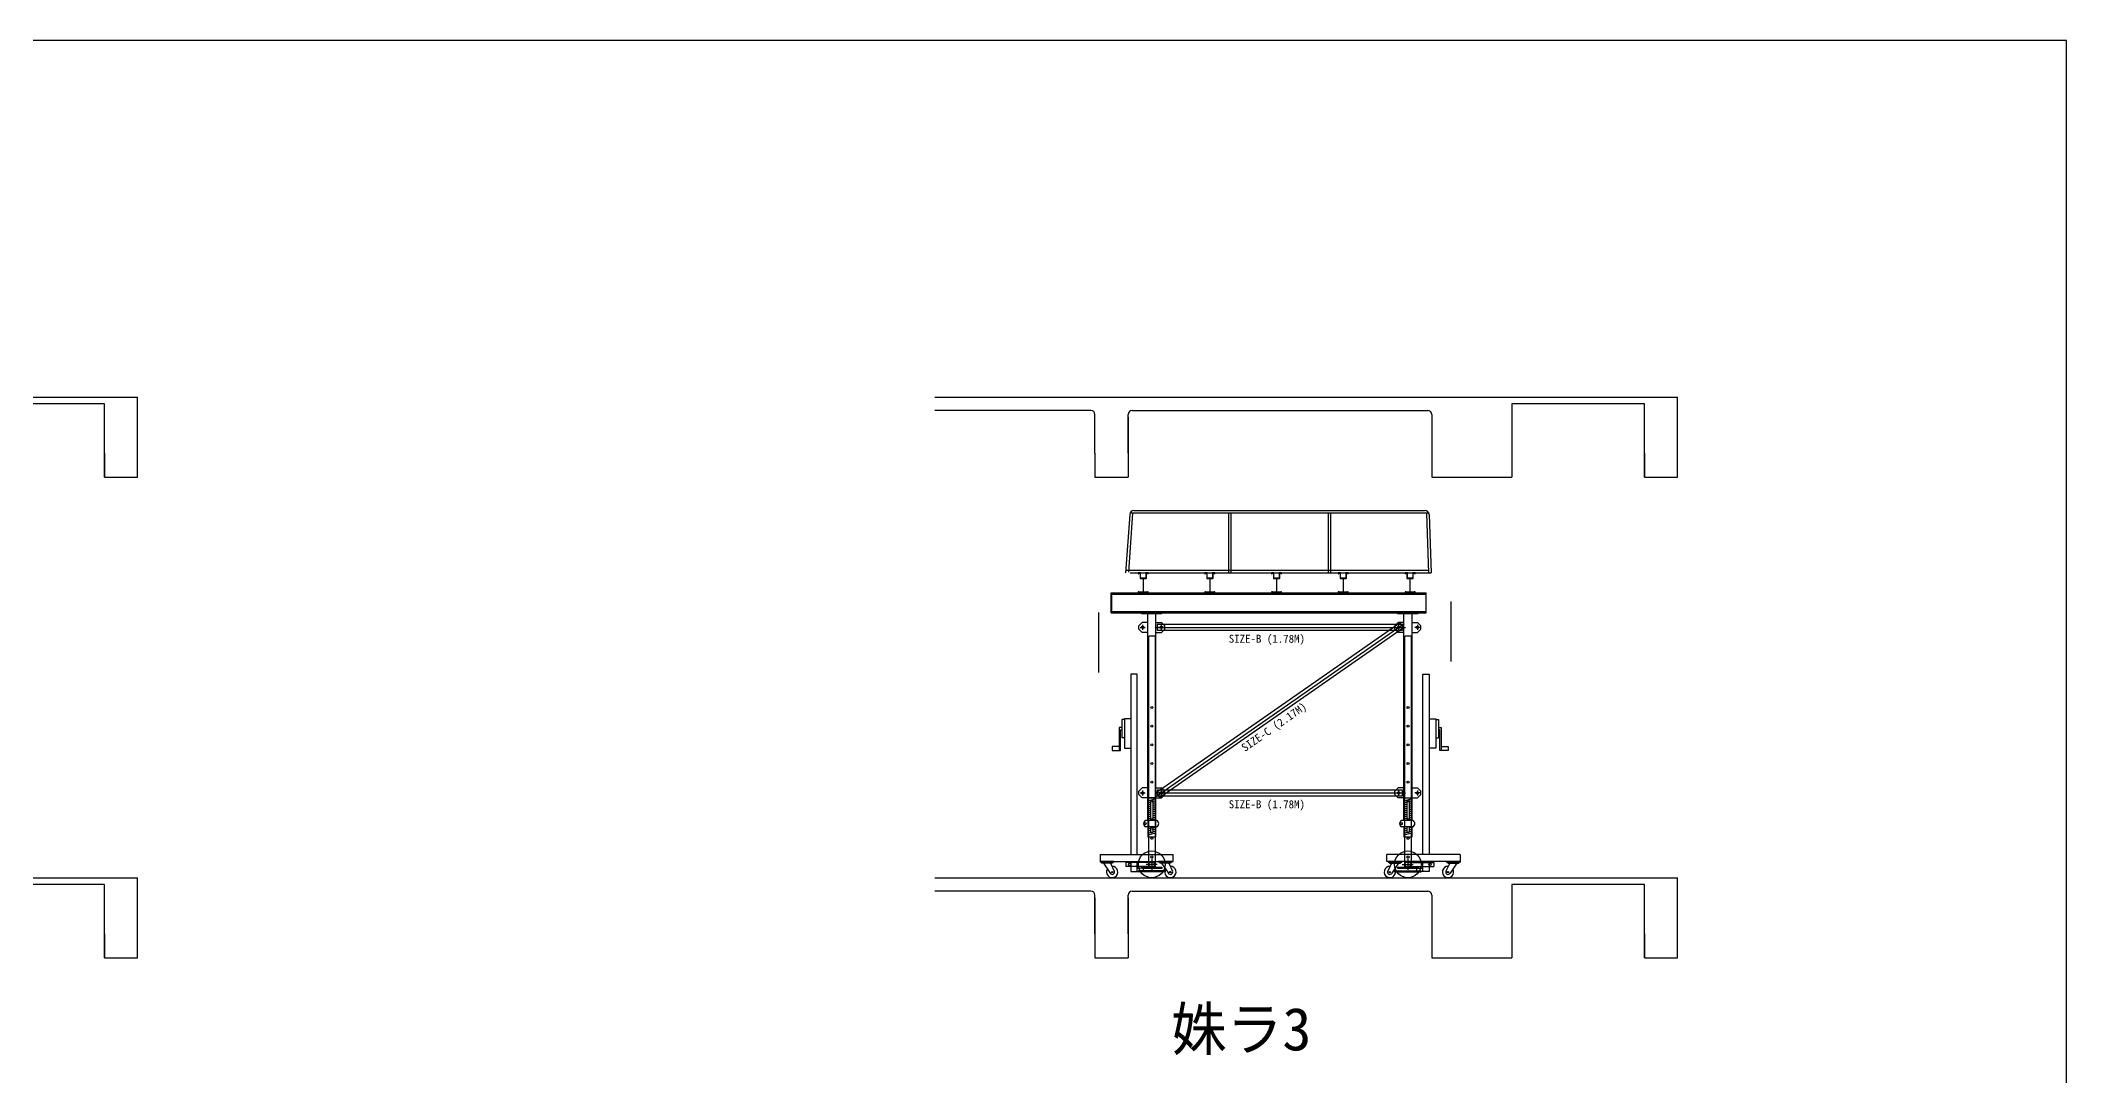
# Model space of a CAD drawing. Header units: metres. Extents: x 0 to 302, y 0 to 210.
# Drawn here: x 175.5 to 297, y 148 to 210 of the extents above; entities that cross this region are included whole.
import ezdxf

# ---------------------------------------------------------------- set-up
doc = ezdxf.new("R2010")
doc.units = ezdxf.units.M
for name, color, linetype in [(' ', 7, 'Continuous'), ('1', 7, 'Continuous'), ('120', 7, 'Continuous'), ('2', 7, 'Continuous'), ('3', 7, 'Continuous'), ('38536', 7, 'Continuous'), ('7', 7, 'Continuous')]:
    doc.layers.add(name, color=color, linetype=linetype)

msp = doc.modelspace()

# ---------------------------------------------------------------- linework, layer by layer
at = {"layer": ' '}
for p, q in [((136.78, 188.63), (181.32, 188.63)), ((181.32, 183.83), (181.32, 188.63)), ((229.14, 188.63), (266.93, 188.63)), ((229.14, 188.63), (273.68, 188.63)), ((229.14, 188.63), (266.93, 188.63)), ((273.68, 183.83), (273.68, 188.63)), ((179.33, 188.23), (171.37, 188.23)), ((179.33, 183.83), (179.33, 188.23)), ((238.49, 187.83), (229.14, 187.83)), ((238.73, 185.27), (238.73, 187.59)), ((240.73, 185.27), (240.73, 187.59)), ((240.73, 185.27), (240.73, 187.59)), ((240.73, 185.27), (240.73, 187.59)), ((240.73, 187.43), (240.73, 185.27)), ((240.73, 187.43), (240.73, 185.27)), ((240.97, 187.83), (258.69, 187.83)), ((240.97, 187.83), (258.69, 187.83)), ((258.93, 187.59), (258.93, 183.83)), ((258.93, 187.59), (258.93, 183.83)), ((271.69, 188.23), (263.73, 188.23)), ((266.93, 188.23), (263.73, 188.23)), ((266.93, 188.23), (263.73, 188.23)), ((263.73, 188.23), (263.73, 183.83)), ((271.69, 183.83), (271.69, 188.23)), ((179.33, 185.27), (179.33, 183.83)), ((238.73, 185.27), (238.73, 183.83)), ((240.73, 185.27), (240.73, 183.83)), ((271.69, 185.27), (271.69, 183.83)), ((179.33, 183.83), (181.32, 183.83)), ((238.73, 183.83), (240.72, 183.83)), ((258.93, 183.83), (263.73, 183.83)), ((271.69, 183.83), (273.68, 183.83)), ((240.89, 169.36), (240.5, 169.36)), ((240.5, 169.36), (240.5, 167.59)), ((258.78, 169.36), (259.18, 169.36)), ((259.18, 169.36), (259.18, 167.59)), ((240.5, 167.59), (240.89, 167.59)), ((259.18, 167.59), (258.78, 167.59)), ((241.91, 164.61), (241.91, 162.27)), ((242.39, 164.61), (241.91, 164.61)), ((242.39, 162.27), (242.39, 164.61)), ((241.91, 162.27), (242.39, 162.27)), ((239.05, 161.22), (243.43, 161.22)), ((239.05, 161.22), (239.05, 160.81)), ((239.05, 160.81), (243.43, 160.81)), ((241.64, 160.41), (241.27, 160.41)), ((241.64, 160.21), (241.64, 160.41)), ((243.43, 160.81), (243.43, 161.22)), ((260.63, 161.22), (256.25, 161.22)), ((256.25, 160.81), (256.25, 161.22)), ((260.63, 160.81), (256.25, 160.81)), ((258.03, 160.21), (258.03, 160.41)), ((258.03, 160.41), (258.4, 160.41)), ((260.63, 161.22), (260.63, 160.81)), ((136.78, 159.83), (181.32, 159.83)), ((179.33, 159.43), (171.37, 159.43)), ((179.33, 155.03), (179.33, 159.43)), ((181.32, 155.03), (181.32, 159.83)), ((229.14, 159.83), (266.93, 159.83)), ((229.14, 159.83), (273.68, 159.83)), ((229.14, 159.83), (266.93, 159.83)), ((229.14, 159.83), (266.93, 159.83)), ((241.27, 160.21), (241.64, 160.21)), ((258.4, 160.21), (258.03, 160.21)), ((271.69, 159.43), (263.73, 159.43)), ((266.93, 159.43), (263.73, 159.43)), ((266.93, 159.43), (263.73, 159.43)), ((266.93, 159.43), (263.73, 159.43)), ((263.73, 159.43), (263.73, 155.03)), ((271.69, 155.03), (271.69, 159.43)), ((273.68, 155.03), (273.68, 159.83)), ((238.49, 159.03), (229.14, 159.03)), ((238.73, 156.47), (238.73, 158.79)), ((238.73, 158.63), (238.73, 156.47)), ((240.73, 156.47), (240.73, 158.79)), ((240.73, 156.47), (240.73, 158.79)), ((240.73, 156.47), (240.73, 158.79)), ((240.73, 156.47), (240.73, 158.79)), ((240.73, 156.47), (240.73, 158.79)), ((240.73, 156.47), (240.73, 158.79)), ((240.73, 158.63), (240.73, 156.47)), ((240.73, 158.63), (240.73, 156.47)), ((240.73, 158.63), (240.73, 156.47)), ((240.73, 158.63), (240.73, 156.47)), ((240.73, 158.63), (240.73, 156.47)), ((240.73, 158.63), (240.73, 156.47)), ((240.73, 158.63), (240.73, 156.47)), ((240.97, 159.03), (258.69, 159.03)), ((240.97, 159.03), (258.69, 159.03)), ((240.97, 159.03), (258.69, 159.03)), ((240.97, 159.03), (258.69, 159.03)), ((258.93, 158.79), (258.93, 155.03)), ((258.93, 158.79), (258.93, 155.03)), ((258.93, 158.79), (258.93, 155.03)), ((258.93, 158.79), (258.93, 155.03)), ((179.33, 156.47), (179.33, 155.03)), ((238.73, 156.47), (238.73, 155.03)), ((240.72, 156.46), (240.72, 155.03)), ((271.69, 156.47), (271.69, 155.03)), ((179.33, 155.03), (181.32, 155.03)), ((238.73, 155.03), (240.72, 155.03)), ((258.93, 155.03), (263.73, 155.03)), ((271.69, 155.03), (273.68, 155.03))]:
    msp.add_line(p, q, dxfattribs=at)
for centre, radius, start, end in [((238.49, 187.59), 0.24, 0, 90), ((240.97, 187.59), 0.24, 90, 180), ((240.97, 187.59), 0.24, 90, 180), ((258.69, 187.59), 0.24, 0, 90), ((258.69, 187.59), 0.24, 0, 90), ((239.77, 160.17), 0.34, -211.99, 91.5), ((243.26, 160.17), 0.34, -211.99, 91.5), ((256.42, 160.17), 0.34, -271.5, 31.99), ((259.91, 160.17), 0.34, -271.5, 31.99), ((238.49, 158.79), 0.24, 0, 90), ((258.69, 158.79), 0.24, 0, 90), ((258.69, 158.79), 0.24, 0, 90), ((258.69, 158.79), 0.24, 0, 90), ((258.69, 158.79), 0.24, 0, 90)]:
    msp.add_arc(centre, radius, start, end, dxfattribs=at)
for p, q in [((297, 210), (0, 210)), ((297, 0), (297, 210))]:
    msp.add_line(p, q)
at = {"layer": '1'}
for p, q in [((241.77, 163.27), (242.44, 163.27)), ((242.44, 162.87), (241.77, 162.87)), ((257.13, 163.27), (257.8, 163.27)), ((257.8, 162.87), (257.13, 162.87))]:
    msp.add_line(p, q, dxfattribs=at)
for centre, start, end in [((241.87, 163.07), 116.26, 243.74), ((242.34, 163.07), -63.74, 63.74), ((257.23, 163.07), 116.26, 243.74), ((257.7, 163.07), -63.74, 63.74)]:
    msp.add_arc(centre, 0.22, start, end, dxfattribs=at)
at = {"layer": '120'}
for p, q in [((257.05, 175.11), (242.41, 164.91)), ((242.43, 164.72), (257.29, 175.06)), ((242.47, 175), (242.47, 174.66)), ((257.19, 175), (242.47, 175)), ((257.25, 174.83), (257.05, 175.11)), ((257.19, 174.66), (257.19, 175)), ((242.37, 174.83), (257.36, 174.83)), ((242.47, 174.66), (257.19, 174.66)), ((242.61, 164.63), (257.25, 174.83)), ((242.37, 164.91), (257.36, 164.91)), ((242.41, 164.91), (242.61, 164.63)), ((242.47, 165.08), (242.47, 164.74)), ((257.19, 165.08), (242.47, 165.08)), ((242.47, 164.74), (257.19, 164.74)), ((257.19, 164.74), (257.19, 165.08))]:
    msp.add_line(p, q, dxfattribs=at)
for centre in [(241.59, 174.83), (241.59, 174.83), (242.71, 174.83), (256.95, 174.83), (256.95, 174.83), (256.95, 174.83), (256.95, 174.83), (241.59, 164.91), (242.71, 164.91), (242.71, 164.91), (256.95, 164.91), (256.95, 164.91)]:
    msp.add_circle(centre, 0.07, dxfattribs=at)
at = {"layer": '2'}
for p, q in [((241.27, 172.03), (240.89, 172.03)), ((240.89, 172.03), (240.89, 161.22)), ((241.27, 161.22), (241.27, 172.03)), ((258.4, 161.22), (258.4, 172.03)), ((258.4, 172.03), (258.78, 172.03)), ((258.78, 172.03), (258.78, 161.22)), ((240.5, 169.31), (240.35, 169.31)), ((240.35, 169.31), (240.35, 168.22)), ((259.18, 169.31), (259.33, 169.31)), ((259.33, 169.31), (259.33, 168.22)), ((240.18, 167.69), (239.77, 167.69)), ((239.77, 167.69), (239.77, 167.45)), ((240.35, 168.83), (240.18, 168.83)), ((240.18, 168.83), (240.18, 167.69)), ((240.18, 167.69), (240.18, 167.45)), ((240.26, 167.45), (240.26, 168.7)), ((240.26, 168.7), (240.35, 168.7)), ((240.5, 168.22), (240.35, 168.22)), ((259.18, 168.22), (259.33, 168.22)), ((259.33, 168.83), (259.49, 168.83)), ((259.41, 168.7), (259.33, 168.7)), ((259.41, 167.45), (259.41, 168.7)), ((259.49, 168.83), (259.49, 167.69)), ((259.49, 167.69), (259.49, 167.45)), ((259.49, 167.69), (259.91, 167.69)), ((259.91, 167.69), (259.91, 167.45)), ((239.77, 167.45), (240.26, 167.45)), ((259.91, 167.45), (259.41, 167.45)), ((239.05, 160.81), (239.05, 160.76)), ((239.86, 160.81), (239.05, 160.81)), ((239.86, 160.76), (239.05, 160.76)), ((239.13, 160.76), (239.13, 160.71)), ((239.78, 160.71), (239.13, 160.71)), ((239.24, 160.71), (239.65, 160.11)), ((239.67, 160.71), (239.89, 160.23)), ((239.78, 160.76), (239.78, 160.71)), ((239.86, 160.81), (239.86, 160.76)), ((240.89, 160.81), (240.89, 160.21)), ((241.27, 160.21), (241.27, 160.81)), ((243.35, 160.81), (242.54, 160.81)), ((242.54, 160.81), (242.54, 160.76)), ((243.35, 160.76), (242.54, 160.76)), ((242.62, 160.76), (242.62, 160.71)), ((243.27, 160.71), (242.62, 160.71)), ((242.72, 160.71), (243.14, 160.11)), ((243.16, 160.71), (243.38, 160.23)), ((243.27, 160.76), (243.27, 160.71)), ((243.35, 160.81), (243.35, 160.76)), ((256.52, 160.71), (256.3, 160.23)), ((256.33, 160.81), (257.14, 160.81)), ((256.33, 160.81), (256.33, 160.76)), ((256.33, 160.76), (257.14, 160.76)), ((256.41, 160.76), (256.41, 160.71)), ((256.41, 160.71), (257.06, 160.71)), ((256.95, 160.71), (256.54, 160.11)), ((257.06, 160.76), (257.06, 160.71)), ((257.14, 160.81), (257.14, 160.76)), ((258.4, 160.21), (258.4, 160.81)), ((258.78, 160.81), (258.78, 160.21)), ((260.01, 160.71), (259.78, 160.23)), ((259.82, 160.81), (259.82, 160.76)), ((259.82, 160.81), (260.63, 160.81)), ((259.82, 160.76), (260.63, 160.76)), ((259.9, 160.76), (259.9, 160.71)), ((259.9, 160.71), (260.55, 160.71)), ((260.44, 160.71), (260.03, 160.11)), ((260.55, 160.76), (260.55, 160.71)), ((260.63, 160.81), (260.63, 160.76)), ((240.89, 160.21), (241.27, 160.21)), ((258.78, 160.21), (258.4, 160.21))]:
    msp.add_line(p, q, dxfattribs=at)
for centre in [(239.77, 160.17), (243.26, 160.17), (256.42, 160.17), (259.91, 160.17)]:
    msp.add_circle(centre, 0.04, dxfattribs=at)
for centre, radius, start, end in [((239.77, 160.17), 0.14, -153.71, 26.29), ((243.26, 160.17), 0.14, -153.71, 26.29), ((256.42, 160.17), 0.14, 153.71, 333.71), ((259.91, 160.17), 0.14, 153.71, 333.71), ((240.97, 158.79), 0.24, 90, 180)]:
    msp.add_arc(centre, radius, start, end, dxfattribs=at)
at = {"layer": '3'}
for p, q in [((240.82, 181.6), (240.56, 178.11)), ((240.99, 181.67), (240.75, 178.14)), ((258.77, 181.67), (240.83, 181.67)), ((241.06, 181.83), (258.53, 181.83)), ((246.74, 181.67), (246.74, 178.11)), ((246.88, 181.67), (246.88, 178.11)), ((252.72, 181.67), (252.72, 178.11)), ((252.87, 181.67), (252.87, 178.11)), ((258.61, 181.66), (258.74, 178.11)), ((258.77, 181.6), (258.9, 178.11)), ((240.57, 178.25), (258.74, 178.25)), ((240.85, 178.11), (258.9, 178.11)), ((242.34, 174.31), (241.96, 174.31)), ((257.7, 174.31), (257.32, 174.31))]:
    msp.add_line(p, q, dxfattribs=at)
for centre, start, end in [((241.06, 181.59), 90, 177.14), ((241.06, 181.59), 90, 177.85), ((258.53, 181.59), 2.15, 90)]:
    msp.add_arc(centre, 0.24, start, end, dxfattribs=at)
at = {"layer": '38536'}
for p, q in [((241.57, 175.13), (241.37, 174.93)), ((241.91, 175.13), (241.57, 175.13)), ((241.59, 174.98), (241.59, 174.68)), ((241.91, 174.53), (241.91, 175.13)), ((242.39, 175.13), (242.72, 175.13)), ((242.39, 174.53), (242.39, 175.13)), ((242.71, 174.98), (242.71, 174.68)), ((242.71, 174.98), (242.71, 174.68)), ((242.72, 175.13), (242.92, 174.93)), ((256.93, 175.13), (256.73, 174.93)), ((257.27, 175.13), (256.93, 175.13)), ((256.95, 174.98), (256.95, 174.68)), ((257.27, 174.53), (257.27, 175.13)), ((257.75, 175.13), (258.08, 175.13)), ((257.75, 174.53), (257.75, 175.13)), ((258.07, 174.98), (258.07, 174.68)), ((258.07, 174.98), (258.07, 174.68)), ((258.08, 175.13), (258.28, 174.93)), ((241.37, 174.73), (241.37, 174.93)), ((241.37, 174.73), (241.57, 174.53)), ((241.44, 174.83), (241.74, 174.83)), ((241.91, 174.53), (241.57, 174.53)), ((242.39, 174.53), (242.72, 174.53)), ((242.86, 174.83), (242.55, 174.83)), ((242.86, 174.83), (242.55, 174.83)), ((242.92, 174.73), (242.72, 174.53)), ((242.92, 174.73), (242.92, 174.93)), ((256.73, 174.73), (256.73, 174.93)), ((256.73, 174.73), (256.93, 174.53)), ((256.8, 174.83), (257.1, 174.83)), ((257.27, 174.53), (256.93, 174.53)), ((257.75, 174.53), (258.08, 174.53)), ((258.22, 174.83), (257.91, 174.83)), ((258.22, 174.83), (257.91, 174.83)), ((258.28, 174.73), (258.08, 174.53)), ((258.28, 174.73), (258.28, 174.93)), ((241.57, 165.21), (241.37, 165.01)), ((241.37, 164.81), (241.37, 165.01)), ((241.37, 164.81), (241.57, 164.61)), ((241.44, 164.91), (241.74, 164.91)), ((241.91, 165.21), (241.57, 165.21)), ((241.91, 164.61), (241.57, 164.61)), ((241.59, 165.06), (241.59, 164.76)), ((241.91, 164.61), (241.91, 165.21)), ((242.39, 165.21), (242.72, 165.21)), ((242.39, 164.61), (242.39, 165.21)), ((242.39, 164.61), (242.72, 164.61)), ((242.86, 164.91), (242.55, 164.91)), ((242.86, 164.91), (242.55, 164.91)), ((242.71, 165.06), (242.71, 164.76)), ((242.71, 165.06), (242.71, 164.76)), ((242.72, 165.21), (242.92, 165.01)), ((242.92, 164.81), (242.72, 164.61)), ((242.92, 164.81), (242.92, 165.01)), ((256.93, 165.21), (256.73, 165.01)), ((256.73, 164.81), (256.73, 165.01)), ((256.73, 164.81), (256.93, 164.61)), ((256.8, 164.91), (257.1, 164.91)), ((257.27, 165.21), (256.93, 165.21)), ((257.27, 164.61), (256.93, 164.61)), ((256.95, 165.06), (256.95, 164.76)), ((257.27, 164.61), (257.27, 165.21)), ((257.75, 165.21), (258.08, 165.21)), ((257.75, 164.61), (257.75, 165.21)), ((257.75, 164.61), (258.08, 164.61)), ((258.22, 164.91), (257.91, 164.91)), ((258.22, 164.91), (257.91, 164.91)), ((258.07, 165.06), (258.07, 164.76)), ((258.07, 165.06), (258.07, 164.76)), ((258.08, 165.21), (258.28, 165.01)), ((258.28, 164.81), (258.08, 164.61)), ((258.28, 164.81), (258.28, 165.01))]:
    msp.add_line(p, q, dxfattribs=at)
for centre in [(241.59, 174.83), (242.71, 174.83), (242.71, 174.83), (256.95, 174.83), (258.07, 174.83), (258.07, 174.83), (241.59, 164.91), (242.71, 164.91), (242.71, 164.91), (242.71, 164.91), (256.95, 164.91), (258.07, 164.91), (258.07, 164.91), (258.07, 164.91)]:
    msp.add_circle(centre, 0.07, dxfattribs=at)
at = {"layer": '7'}
for p, q in [((241.47, 178.11), (241.33, 178.11)), ((241.33, 178.11), (241.33, 178.05)), ((241.33, 178.05), (241.36, 178.05)), ((241.36, 178.05), (241.36, 178.07)), ((241.37, 178.09), (241.43, 178.09)), ((241.44, 178.07), (241.44, 177.79)), ((241.47, 177.8), (241.47, 178.11)), ((241.47, 178.11), (241.79, 178.11)), ((241.47, 177.76), (241.6, 177.76)), ((241.78, 177.78), (241.48, 177.78)), ((241.62, 177.74), (241.62, 176.95)), ((241.64, 176.95), (241.64, 177.74)), ((241.66, 177.76), (241.79, 177.76)), ((241.93, 178.11), (241.79, 178.11)), ((241.79, 178.11), (241.79, 177.8)), ((241.82, 177.79), (241.82, 178.07)), ((241.84, 178.09), (241.89, 178.09)), ((241.91, 178.07), (241.91, 178.05)), ((241.91, 178.05), (241.93, 178.05)), ((241.93, 178.05), (241.93, 178.11)), ((245.47, 178.11), (245.33, 178.11)), ((245.33, 178.11), (245.33, 178.05)), ((245.33, 178.05), (245.36, 178.05)), ((245.36, 178.05), (245.36, 178.07)), ((245.37, 178.09), (245.43, 178.09)), ((245.44, 178.07), (245.44, 177.79)), ((245.47, 177.8), (245.47, 178.11)), ((245.47, 178.11), (245.79, 178.11)), ((245.47, 177.76), (245.6, 177.76)), ((245.78, 177.78), (245.48, 177.78)), ((245.62, 177.74), (245.62, 176.95)), ((245.64, 176.95), (245.64, 177.74)), ((245.66, 177.76), (245.79, 177.76)), ((245.93, 178.11), (245.79, 178.11)), ((245.79, 178.11), (245.79, 177.8)), ((245.82, 177.79), (245.82, 178.07)), ((245.84, 178.09), (245.89, 178.09)), ((245.91, 178.07), (245.91, 178.05)), ((245.91, 178.05), (245.93, 178.05)), ((245.93, 178.05), (245.93, 178.11)), ((249.47, 178.11), (249.33, 178.11)), ((249.33, 178.11), (249.33, 178.05)), ((249.33, 178.05), (249.36, 178.05)), ((249.36, 178.05), (249.36, 178.07)), ((249.37, 178.09), (249.43, 178.09)), ((249.44, 178.07), (249.44, 177.79)), ((249.47, 177.8), (249.47, 178.11)), ((249.47, 178.11), (249.79, 178.11)), ((249.47, 177.76), (249.6, 177.76)), ((249.78, 177.78), (249.48, 177.78)), ((249.62, 177.74), (249.62, 176.95)), ((249.64, 176.95), (249.64, 177.74)), ((249.66, 177.76), (249.79, 177.76)), ((249.93, 178.11), (249.79, 178.11)), ((249.79, 178.11), (249.79, 177.8)), ((249.82, 177.79), (249.82, 178.07)), ((249.84, 178.09), (249.89, 178.09)), ((249.91, 178.07), (249.91, 178.05)), ((249.91, 178.05), (249.93, 178.05)), ((249.93, 178.05), (249.93, 178.11)), ((253.47, 178.11), (253.33, 178.11)), ((253.33, 178.11), (253.33, 178.05)), ((253.33, 178.05), (253.36, 178.05)), ((253.36, 178.05), (253.36, 178.07)), ((253.37, 178.09), (253.43, 178.09)), ((253.44, 178.07), (253.44, 177.79)), ((253.47, 177.8), (253.47, 178.11)), ((253.47, 178.11), (253.79, 178.11)), ((253.47, 177.76), (253.6, 177.76)), ((253.78, 177.78), (253.48, 177.78)), ((253.62, 177.74), (253.62, 176.95)), ((253.64, 176.95), (253.64, 177.74)), ((253.66, 177.76), (253.79, 177.76)), ((253.93, 178.11), (253.79, 178.11)), ((253.79, 178.11), (253.79, 177.8)), ((253.82, 177.79), (253.82, 178.07)), ((253.84, 178.09), (253.89, 178.09)), ((253.91, 178.07), (253.91, 178.05)), ((253.91, 178.05), (253.93, 178.05)), ((253.93, 178.05), (253.93, 178.11)), ((257.47, 178.11), (257.33, 178.11)), ((257.33, 178.11), (257.33, 178.05)), ((257.33, 178.05), (257.36, 178.05)), ((257.36, 178.05), (257.36, 178.07)), ((257.37, 178.09), (257.43, 178.09)), ((257.44, 178.07), (257.44, 177.79)), ((257.47, 177.8), (257.47, 178.11)), ((257.47, 178.11), (257.79, 178.11)), ((257.47, 177.76), (257.6, 177.76)), ((257.78, 177.78), (257.48, 177.78)), ((257.62, 177.74), (257.62, 176.95)), ((257.64, 176.95), (257.64, 177.74)), ((257.66, 177.76), (257.79, 177.76)), ((257.93, 178.11), (257.79, 178.11)), ((257.79, 178.11), (257.79, 177.8)), ((257.82, 177.79), (257.82, 178.07)), ((257.84, 178.09), (257.89, 178.09)), ((257.91, 178.07), (257.91, 178.05)), ((257.91, 178.05), (257.93, 178.05)), ((257.93, 178.05), (257.93, 178.11)), ((239.71, 176.91), (258.6, 176.91)), ((239.71, 175.71), (239.71, 176.91)), ((239.71, 176.82), (258.6, 176.82)), ((239.73, 176.91), (239.73, 175.71)), ((241.36, 176.97), (241.33, 176.97)), ((241.33, 176.97), (241.33, 176.91)), ((241.33, 176.91), (241.93, 176.91)), ((241.36, 176.95), (241.36, 176.97)), ((241.6, 176.94), (241.38, 176.94)), ((241.88, 176.94), (241.66, 176.94)), ((241.93, 176.97), (241.9, 176.97)), ((241.9, 176.97), (241.9, 176.95)), ((241.93, 176.91), (241.93, 176.97)), ((245.36, 176.97), (245.33, 176.97)), ((245.33, 176.97), (245.33, 176.91)), ((245.33, 176.91), (245.93, 176.91)), ((245.36, 176.95), (245.36, 176.97)), ((245.6, 176.94), (245.38, 176.94)), ((245.88, 176.94), (245.66, 176.94)), ((245.93, 176.97), (245.9, 176.97)), ((245.9, 176.97), (245.9, 176.95)), ((245.93, 176.91), (245.93, 176.97)), ((249.36, 176.97), (249.33, 176.97)), ((249.33, 176.97), (249.33, 176.91)), ((249.33, 176.91), (249.93, 176.91)), ((249.36, 176.95), (249.36, 176.97)), ((249.6, 176.94), (249.38, 176.94)), ((249.88, 176.94), (249.66, 176.94)), ((249.93, 176.97), (249.9, 176.97)), ((249.9, 176.97), (249.9, 176.95)), ((249.93, 176.91), (249.93, 176.97)), ((253.36, 176.97), (253.33, 176.97)), ((253.33, 176.97), (253.33, 176.91)), ((253.33, 176.91), (253.93, 176.91)), ((253.36, 176.95), (253.36, 176.97)), ((253.6, 176.94), (253.38, 176.94)), ((253.88, 176.94), (253.66, 176.94)), ((253.93, 176.97), (253.9, 176.97)), ((253.9, 176.97), (253.9, 176.95)), ((253.93, 176.91), (253.93, 176.97)), ((257.36, 176.97), (257.33, 176.97)), ((257.33, 176.97), (257.33, 176.91)), ((257.33, 176.91), (257.93, 176.91)), ((257.36, 176.95), (257.36, 176.97)), ((257.6, 176.94), (257.38, 176.94)), ((257.88, 176.94), (257.66, 176.94)), ((257.93, 176.97), (257.9, 176.97)), ((257.9, 176.97), (257.9, 176.95)), ((257.93, 176.91), (257.93, 176.97)), ((258.6, 175.71), (258.6, 176.91)), ((260.08, 176.39), (260.08, 172.79)), ((238.94, 175.73), (238.94, 172.13)), ((239.71, 175.78), (258.6, 175.78)), ((239.71, 175.71), (258.6, 175.71)), ((241.53, 175.65), (241.53, 175.71)), ((241.53, 175.71), (242.73, 175.71)), ((242.73, 175.65), (241.53, 175.65)), ((241.91, 163.27), (241.91, 175.65)), ((242.39, 163.27), (242.39, 175.65)), ((242.73, 175.71), (242.73, 175.65)), ((256.89, 175.65), (256.89, 175.71)), ((256.89, 175.71), (258.09, 175.71)), ((258.09, 175.65), (256.89, 175.65)), ((257.27, 163.27), (257.27, 175.65)), ((257.75, 163.27), (257.75, 175.65)), ((258.09, 175.71), (258.09, 175.65)), ((241.96, 160.46), (241.96, 174.31)), ((242.34, 174.31), (242.34, 160.46)), ((257.32, 160.46), (257.32, 174.31)), ((257.7, 174.31), (257.7, 160.46)), ((241.91, 164.61), (242.39, 164.61)), ((242.39, 164.55), (241.91, 164.42)), ((242.07, 164.22), (241.91, 164.18)), ((242.07, 164.35), (241.99, 164.32)), ((242.07, 164.1), (241.99, 164.08)), ((242.07, 164.33), (242.07, 163.27)), ((242.16, 164.4), (242.14, 164.4)), ((242.31, 164.41), (242.2, 164.38)), ((242.23, 163.27), (242.23, 164.33)), ((242.39, 164.31), (242.23, 164.27)), ((242.31, 164.17), (242.23, 164.15)), ((242.39, 164.07), (242.23, 164.03)), ((257.27, 164.61), (257.75, 164.61)), ((257.75, 164.55), (257.27, 164.42)), ((257.43, 164.22), (257.27, 164.18)), ((257.43, 164.35), (257.35, 164.32)), ((257.43, 164.1), (257.35, 164.08)), ((257.43, 164.33), (257.43, 163.27)), ((257.52, 164.4), (257.5, 164.4)), ((257.67, 164.41), (257.56, 164.38)), ((257.59, 163.27), (257.59, 164.33)), ((257.75, 164.31), (257.59, 164.27)), ((257.67, 164.17), (257.59, 164.15)), ((257.75, 164.07), (257.59, 164.03)), ((242.07, 163.98), (241.91, 163.94)), ((242.07, 163.74), (241.91, 163.7)), ((242.07, 163.5), (241.91, 163.45)), ((241.91, 162.87), (241.91, 162.27)), ((242.07, 163.86), (241.99, 163.84)), ((242.07, 163.62), (241.99, 163.6)), ((242.07, 163.38), (241.99, 163.35)), ((242.07, 162.87), (242.07, 162.61)), ((242.39, 163.34), (242.11, 163.27)), ((242.31, 163.93), (242.23, 163.9)), ((242.39, 163.83), (242.23, 163.78)), ((242.31, 163.68), (242.23, 163.66)), ((242.39, 163.58), (242.23, 163.54)), ((242.31, 163.44), (242.23, 163.42)), ((242.23, 162.61), (242.23, 162.87)), ((242.39, 162.86), (242.23, 162.81)), ((242.39, 162.27), (242.39, 162.87)), ((257.43, 163.98), (257.27, 163.94)), ((257.43, 163.74), (257.27, 163.7)), ((257.43, 163.5), (257.27, 163.45)), ((257.27, 162.87), (257.27, 162.27)), ((257.43, 163.86), (257.35, 163.84)), ((257.43, 163.62), (257.35, 163.6)), ((257.43, 163.38), (257.35, 163.35)), ((257.43, 162.87), (257.43, 162.61)), ((257.75, 163.34), (257.47, 163.27)), ((257.67, 163.93), (257.59, 163.9)), ((257.75, 163.83), (257.59, 163.78)), ((257.67, 163.68), (257.59, 163.66)), ((257.75, 163.58), (257.59, 163.54)), ((257.67, 163.44), (257.59, 163.42)), ((257.59, 162.61), (257.59, 162.87)), ((257.75, 162.86), (257.59, 162.81)), ((257.75, 162.27), (257.75, 162.87)), ((242.07, 162.77), (241.91, 162.73)), ((242.39, 162.62), (241.91, 162.48)), ((241.91, 162.27), (242.39, 162.27)), ((242.07, 162.65), (241.99, 162.63)), ((242.31, 162.47), (241.99, 162.39)), ((242.14, 162.54), (242.16, 162.54)), ((242.31, 162.71), (242.23, 162.69)), ((257.43, 162.77), (257.27, 162.73)), ((257.75, 162.62), (257.27, 162.48)), ((257.27, 162.27), (257.75, 162.27)), ((257.43, 162.65), (257.35, 162.63)), ((257.67, 162.47), (257.35, 162.39)), ((257.5, 162.54), (257.52, 162.54)), ((257.67, 162.71), (257.59, 162.69)), ((240.58, 160.75), (240.58, 160.51)), ((241.35, 160.75), (240.58, 160.75)), ((241.35, 160.51), (240.58, 160.51)), ((242.14, 160.75), (241.35, 160.75)), ((242.14, 160.51), (241.35, 160.51)), ((241.55, 160.46), (242.75, 160.46)), ((241.55, 160.39), (241.55, 160.46)), ((242.75, 160.39), (241.55, 160.39)), ((242.46, 160.63), (241.81, 160.63)), ((242.14, 160.96), (242.14, 160.31)), ((242.75, 160.46), (242.75, 160.39)), ((256.91, 160.46), (258.11, 160.46)), ((256.91, 160.39), (256.91, 160.46)), ((258.11, 160.39), (256.91, 160.39)), ((257.17, 160.63), (257.82, 160.63)), ((257.5, 160.96), (257.5, 160.31)), ((257.5, 160.75), (258.29, 160.75)), ((257.5, 160.51), (258.29, 160.51)), ((258.11, 160.46), (258.11, 160.39)), ((258.29, 160.75), (259.06, 160.75)), ((258.29, 160.51), (259.06, 160.51)), ((259.06, 160.75), (259.06, 160.51)), ((241.34, 160.25), (241.34, 160.19)), ((242.94, 160.25), (241.34, 160.25)), ((242.94, 160.19), (241.34, 160.19)), ((242.94, 160.25), (242.94, 160.19)), ((256.7, 160.25), (258.3, 160.25)), ((256.7, 160.25), (256.7, 160.19)), ((256.7, 160.19), (258.3, 160.19)), ((258.3, 160.25), (258.3, 160.19))]:
    msp.add_line(p, q, dxfattribs=at)
for centre, radius in [((242.15, 170.03), 0.06), ((242.15, 168.91), 0.06), ((257.51, 170.03), 0.06), ((257.51, 168.91), 0.06), ((242.15, 167.79), 0.06), ((257.51, 167.79), 0.06), ((242.15, 166.67), 0.06), ((257.51, 166.67), 0.06), ((242.15, 165.55), 0.06), ((257.51, 165.55), 0.06), ((242.15, 164.43), 0.06), ((257.51, 164.43), 0.06), ((241.75, 163.07), 0.06), ((242.15, 163.31), 0.06), ((242.15, 162.8), 0.06), ((257.11, 163.07), 0.06), ((257.51, 163.31), 0.06), ((242.15, 162.19), 0.06), ((257.51, 162.19), 0.06), ((240.82, 160.63), 0.07), ((242.14, 160.63), 0.8), ((242.14, 160.63), 0.17), ((242.15, 161.07), 0.06), ((257.5, 160.63), 0.8), ((257.5, 160.63), 0.17), ((257.51, 161.07), 0.06), ((258.82, 160.63), 0.07)]:
    msp.add_circle(centre, radius, dxfattribs=at)
for centre, radius, start, end in [((241.36, 178.09), 0.02, -90, 0.05), ((241.44, 178.09), 0.02, 179.95, 270), ((241.47, 177.79), 0.03, 180, 270.03), ((241.47, 177.78), 0.02, 0, 90), ((241.62, 177.76), 0.02, 179.95, 270.05), ((241.64, 177.76), 0.02, -90, 0.05), ((241.79, 177.78), 0.02, 90, 180), ((241.79, 177.79), 0.03, 270, 360), ((241.82, 178.09), 0.02, -90.05, 0.05), ((241.91, 178.09), 0.02, 179.95, 270.05), ((245.36, 178.09), 0.02, -90, 0.05), ((245.44, 178.09), 0.02, 179.95, 270), ((245.47, 177.79), 0.03, 180, 270.03), ((245.47, 177.78), 0.02, 0, 90), ((245.62, 177.76), 0.02, 179.95, 270.05), ((245.64, 177.76), 0.02, -90, 0.05), ((245.79, 177.78), 0.02, 90, 180), ((245.79, 177.79), 0.03, 270, 360), ((245.82, 178.09), 0.02, -90.05, 0.05), ((245.91, 178.09), 0.02, 179.95, 270.05), ((249.36, 178.09), 0.02, -90, 0.05), ((249.44, 178.09), 0.02, 179.95, 270), ((249.47, 177.79), 0.03, 180, 270.03), ((249.47, 177.78), 0.02, 0, 90), ((249.62, 177.76), 0.02, 179.95, 270.05), ((249.64, 177.76), 0.02, -90, 0.05), ((249.79, 177.78), 0.02, 90, 180), ((249.79, 177.79), 0.03, 270, 360), ((249.82, 178.09), 0.02, -90.05, 0.05), ((249.91, 178.09), 0.02, 179.95, 270.05), ((253.36, 178.09), 0.02, -90, 0.05), ((253.44, 178.09), 0.02, 179.95, 270), ((253.47, 177.79), 0.03, 180, 270.03), ((253.47, 177.78), 0.02, 0, 90), ((253.62, 177.76), 0.02, 179.95, 270.05), ((253.64, 177.76), 0.02, -90, 0.05), ((253.79, 177.78), 0.02, 90, 180), ((253.79, 177.79), 0.03, 270, 360), ((253.82, 178.09), 0.02, -90.05, 0.05), ((253.91, 178.09), 0.02, 179.95, 270.05), ((257.36, 178.09), 0.02, 270, 360), ((257.44, 178.09), 0.02, 179.95, 270), ((257.47, 177.79), 0.03, 180, 270), ((257.47, 177.78), 0.02, 0, 90), ((257.62, 177.76), 0.02, 179.95, 270), ((257.64, 177.76), 0.02, 269.89, 360), ((257.79, 177.78), 0.02, 90, 179.95), ((257.79, 177.79), 0.03, 270, 359.97), ((257.82, 178.09), 0.02, -90, 0.05), ((257.91, 178.09), 0.02, 179.95, 270), ((241.36, 176.94), 0.02, 0, 90), ((241.62, 176.94), 0.02, 89.95, 180), ((241.64, 176.94), 0.02, 0, 90), ((241.9, 176.94), 0.02, 90, 180), ((245.36, 176.94), 0.02, 0, 90), ((245.62, 176.94), 0.02, 89.95, 180), ((245.64, 176.94), 0.02, 0, 90), ((245.9, 176.94), 0.02, 90, 180), ((249.36, 176.94), 0.02, 0, 90), ((249.62, 176.94), 0.02, 89.95, 180), ((249.64, 176.94), 0.02, 0, 90), ((249.9, 176.94), 0.02, 90, 180), ((253.36, 176.94), 0.02, 0, 90), ((253.62, 176.94), 0.02, 89.95, 180), ((253.64, 176.94), 0.02, 0, 90), ((253.9, 176.94), 0.02, 90, 180), ((257.36, 176.94), 0.02, 0, 90), ((257.62, 176.94), 0.02, 90, 180), ((257.64, 176.94), 0.02, 0.05, 90.11), ((257.9, 176.94), 0.02, 90, 180), ((242.14, 164.33), 0.07, 90, 180), ((242.16, 164.33), 0.07, 0.04, 90), ((257.5, 164.33), 0.07, 90, 180), ((257.52, 164.33), 0.07, 0.04, 90), ((242.14, 162.61), 0.07, 180, 271.41), ((242.16, 162.61), 0.07, -88.59, 0.04), ((257.5, 162.61), 0.07, 180, 271.41), ((257.52, 162.61), 0.07, -88.59, 0.04)]:
    msp.add_arc(centre, radius, start, end, dxfattribs=at)

# ---------------------------------------------------------------- texts
msp.add_text('姝ラ3', height=2.56).set_placement((243.32, 149.48))
at = {"layer": '120'}
for p in [(246.76, 173.91), (246.76, 163.99)]:
    msp.add_text('SIZE-B (1.78M)', height=0.48, dxfattribs=at).set_placement(p)
msp.add_text('SIZE-C (2.17M)', height=0.48, rotation=34.84, dxfattribs=at).set_placement((247.73, 167.36))

doc.saveas('drawing.dxf')
